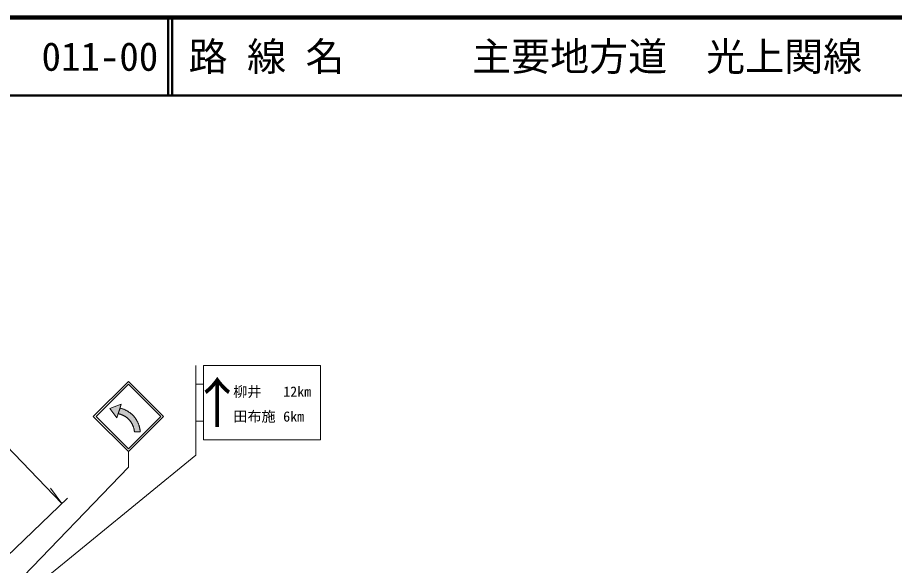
# Model space of a CAD drawing. Units: millimetres, scale not verified. Extents: x 40000 to 680000, y 20000 to 380000.
# Drawn here: x 158443 to 270886, y 309710 to 380000 of the extents above; entities that cross this region are included whole.
import ezdxf
from ezdxf.enums import TextEntityAlignment as Align

# ---------------------------------------------------------------- set-up
doc = ezdxf.new("R2010")
doc.units = ezdxf.units.MM
doc.header["$LTSCALE"] = 1000
for name, color, linetype, lineweight in [('M-STR-HTXT', 7, 'Continuous', 13), ('M-STR-STRC', 7, 'Continuous', 13), ('M-TTL', 2, 'Continuous', 140), ('M-TTL-LINE', 7, 'Continuous', 50)]:
    doc.layers.add(name, color=color, linetype=linetype, lineweight=lineweight)
doc.layers.add('M-TTL-TXT', color=7, linetype='Continuous')
doc.styles.add('ＭＳ ゴシック', font='')
doc.styles.get('ＭＳ ゴシック').set_extended_font_data('MS Gothic')

msp = doc.modelspace()

# ---------------------------------------------------------------- hatches: boundary and pattern name
at = {"layer": 'M-STR-STRC'}
for points in [[(171582, 329889), (171748, 330409), (170278, 329845), (171190, 328660), (171355, 329179), (171355, 329179)], [(171586, 329902), (171586, 329902), (171748, 330409), (170278, 329845), (171190, 328660), (171355, 329179), (171355, 329179)], [(173487, 328678), (173451, 328723), (173414, 328768), (173377, 328812), (173339, 328856), (173300, 328899), (173260, 328942), (173219, 328983), (173178, 329024), (173136, 329064), (173094, 329104), (173050, 329142), (173006, 329180), (172962, 329218), (172917, 329254), (172871, 329289), (172824, 329324), (172777, 329358), (172729, 329391), (172681, 329424), (172632, 329455), (172583, 329486), (172533, 329515), (172483, 329544), (172432, 329572), (172380, 329599), (172329, 329626), (172276, 329651), (172224, 329675), (172170, 329699), (172117, 329721), (172063, 329743), (172009, 329763), (171954, 329783), (171899, 329802), (171844, 329819), (171788, 329836), (171732, 329852), (171676, 329867), (171620, 329881), (171582, 329889), (171355, 329179), (171360, 329179), (171404, 329169), (171448, 329159), (171492, 329149), (171535, 329137), (171579, 329125), (171622, 329112), (171665, 329098), (171708, 329084), (171750, 329068), (171792, 329052), (171834, 329036), (171876, 329018), (171917, 329000), (171958, 328981), (171999, 328962), (172039, 328941), (172079, 328920), (172118, 328899), (172158, 328876), (172196, 328853), (172235, 328829), (172273, 328805), (172310, 328780), (172347, 328754), (172384, 328728), (172420, 328701), (172456, 328673), (172491, 328645), (172526, 328616), (172560, 328586), (172593, 328556), (172627, 328526), (172659, 328495), (172691, 328463), (172723, 328430), (172754, 328398), (172784, 328364), (172814, 328330), (172843, 328296), (172871, 328261), (172899, 328225), (172927, 328189), (172953, 328153), (172979, 328116), (173005, 328079), (173030, 328041), (173054, 328003), (173077, 327964), (173100, 327925), (173122, 327886), (173143, 327846), (173164, 327806), (173184, 327766), (173203, 327725), (173221, 327684), (173239, 327642), (173256, 327601), (173273, 327558), (173288, 327516), (173303, 327474), (173317, 327431), (173331, 327388), (173343, 327344), (173355, 327301), (173366, 327257), (173377, 327213), (173386, 327169), (173395, 327125), (173403, 327080), (173410, 327036), (173417, 326991), (173422, 326946), (173427, 326901), (173431, 326856), (174175, 326858), (174170, 326916), (174165, 326973), (174159, 327031), (174152, 327089), (174143, 327146), (174134, 327204), (174124, 327261), (174113, 327318), (174100, 327374), (174087, 327431), (174073, 327487), (174057, 327543), (174041, 327599), (174024, 327655), (174006, 327710), (173987, 327765), (173967, 327819), (173946, 327873), (173924, 327927), (173901, 327980), (173877, 328033), (173852, 328086), (173827, 328138), (173800, 328190), (173773, 328241), (173745, 328291), (173715, 328342), (173685, 328391), (173654, 328440), (173622, 328489), (173590, 328537), (173556, 328584), (173522, 328631)]]:
    msp.add_hatch(color=256, dxfattribs=at).paths.add_polyline_path(points)

# ---------------------------------------------------------------- linework, layer by layer
at = {"layer": 'M-STR-HTXT'}
for p, q in [((131117, 352030), (164122, 317651)), ((147667, 296411), (181304, 323844)), ((147667, 296411), (172655, 322311)), ((164122, 317651), (162685, 319641)), ((146758, 301026), (164848, 318338))]:
    msp.add_line(p, q, dxfattribs=at)
at = {"layer": 'M-STR-STRC'}
for p, q in [((181304, 335344), (181304, 323844)), ((182304, 335344), (197304, 335344)), ((182304, 335344), (182304, 325844)), ((197304, 335344), (197304, 325844)), ((168155, 328811), (172655, 333311)), ((168508, 328811), (172655, 332958)), ((177155, 328811), (172655, 333311)), ((176801, 328811), (172655, 332958)), ((181304, 332969), (182304, 332969)), ((171748, 330409), (170278, 329845)), ((170278, 329845), (171190, 328660)), ((171190, 328660), (171748, 330409)), ((168155, 328811), (172655, 324311)), ((168508, 328811), (172655, 324664)), ((172655, 324664), (176801, 328811)), ((172655, 324311), (177155, 328811)), ((181304, 328219), (182304, 328219)), ((174175, 326858), (173431, 326856)), ((197304, 325844), (182304, 325844)), ((172655, 324311), (172655, 322311))]:
    msp.add_line(p, q, dxfattribs=at)
for points in [[(171748, 330409), (170278, 329845), (171190, 328660)], [(171748, 330409), (170278, 329845), (171190, 328660)], [(171582, 329889), (171748, 330409), (170278, 329845), (171190, 328660), (171355, 329179)], [(171582, 329889), (171355, 329179), (171355, 329179), (171360, 329179), (171404, 329169), (171448, 329159), (171492, 329149), (171535, 329137), (171579, 329125), (171622, 329112), (171665, 329098), (171708, 329084), (171750, 329068), (171792, 329052), (171834, 329036), (171876, 329018), (171917, 329000), (171958, 328981), (171999, 328962), (172039, 328941), (172079, 328920), (172118, 328899), (172158, 328876), (172196, 328853), (172235, 328829), (172273, 328805), (172310, 328780), (172347, 328754), (172384, 328728), (172420, 328701), (172456, 328673), (172491, 328645), (172526, 328616), (172560, 328586), (172593, 328556), (172627, 328526), (172659, 328495), (172691, 328463), (172723, 328430), (172754, 328398), (172784, 328364), (172814, 328330), (172843, 328296), (172871, 328261), (172899, 328225), (172927, 328189), (172953, 328153), (172979, 328116), (173005, 328079), (173030, 328041), (173054, 328003), (173077, 327964), (173100, 327925), (173122, 327886), (173143, 327846), (173164, 327806), (173184, 327766), (173203, 327725), (173221, 327684), (173239, 327642), (173256, 327601), (173273, 327558), (173288, 327516), (173303, 327474), (173317, 327431), (173331, 327388), (173343, 327344), (173355, 327301), (173366, 327257), (173377, 327213), (173386, 327169), (173395, 327125), (173403, 327080), (173410, 327036), (173417, 326991), (173422, 326946), (173427, 326901), (173431, 326856), (173431, 326856), (174175, 326858), (174175, 326858), (174170, 326916), (174165, 326973), (174159, 327031), (174152, 327089), (174143, 327146), (174134, 327204), (174124, 327261), (174113, 327318), (174100, 327374), (174087, 327431), (174073, 327487), (174057, 327543), (174041, 327599), (174024, 327655), (174006, 327710), (173987, 327765), (173967, 327819), (173946, 327873), (173924, 327927), (173901, 327980), (173877, 328033), (173852, 328086), (173827, 328138), (173800, 328190), (173773, 328241), (173745, 328291), (173715, 328342), (173685, 328391), (173654, 328440), (173622, 328489), (173590, 328537), (173556, 328584), (173522, 328631), (173487, 328678), (173451, 328723), (173414, 328768), (173377, 328812), (173339, 328856), (173300, 328899), (173260, 328942), (173219, 328983), (173178, 329024), (173136, 329064), (173094, 329104), (173050, 329142), (173006, 329180), (172962, 329218), (172917, 329254), (172871, 329289), (172824, 329324), (172777, 329358), (172729, 329391), (172681, 329424), (172632, 329455), (172583, 329486), (172533, 329515), (172483, 329544), (172432, 329572), (172380, 329599), (172329, 329626), (172276, 329651), (172224, 329675), (172170, 329699), (172117, 329721), (172063, 329743), (172009, 329763), (171954, 329783), (171899, 329802), (171844, 329819), (171788, 329836), (171732, 329852), (171676, 329867), (171620, 329881)]]:
    msp.add_lwpolyline(points, close=True, dxfattribs=at)
at = {"layer": 'M-TTL'}
msp.add_line((680000, 380000), (40000, 380000), dxfattribs=at)
at = {"layer": 'M-TTL-LINE'}
for p, q in [((177750, 380000), (177750, 370000)), ((178250, 380000), (178250, 370000)), ((40000, 370000), (680000, 370000))]:
    msp.add_line(p, q, dxfattribs=at)

# ---------------------------------------------------------------- texts
at = {"layer": 'M-STR-STRC', "style": 'ＭＳ ゴシック'}
msp.add_text('↑', height=5132, dxfattribs=at).set_placement((184055, 330587), align=Align.MIDDLE_CENTER)
for s, p in [('柳井', (186104, 330950)), ('12km', (192504, 330950)), ('田布施', (186124, 327769)), ('6km', (192504, 327769))]:
    msp.add_text(s, height=1320, dxfattribs=at).set_placement(p, align=Align.BOTTOM_LEFT)
at = {"layer": 'M-TTL-TXT', "style": 'ＭＳ ゴシック'}
for s, p in [('011-00', (161521, 375000)), ('路 線 名', (180380, 375000)), ('主要地方道\u3000光上関線', (216734, 375000))]:
    msp.add_text(s, height=3666, dxfattribs=at).set_placement(p, align=Align.MIDDLE_LEFT)

doc.saveas('drawing.dxf')
